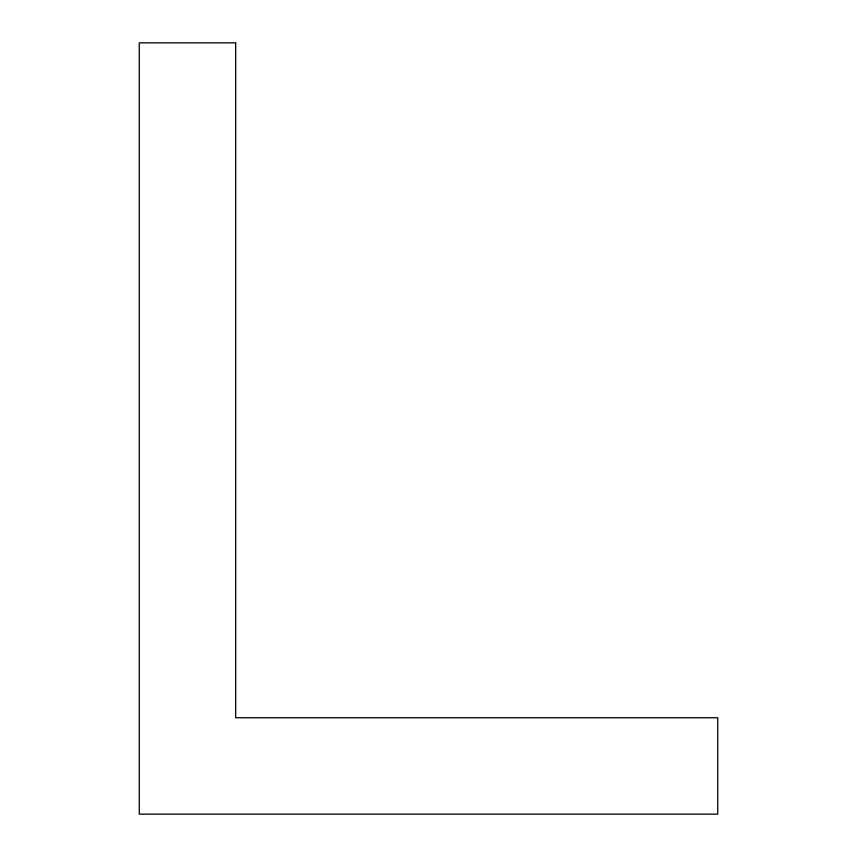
<?xml version="1.0" encoding="UTF-8"?>
<svg xmlns="http://www.w3.org/2000/svg" width="857" height="857" viewBox="0 0 857 857"><rect width="100%" height="100%" fill="white"/><g stroke="black" fill="none" stroke-linecap="round" stroke-linejoin="round"><path stroke-width="1.29" d="M235.675 42.85L139.263 42.85L139.263 814.15L717.738 814.15L717.738 717.738L235.675 717.738L235.675 42.85"/></g></svg>
